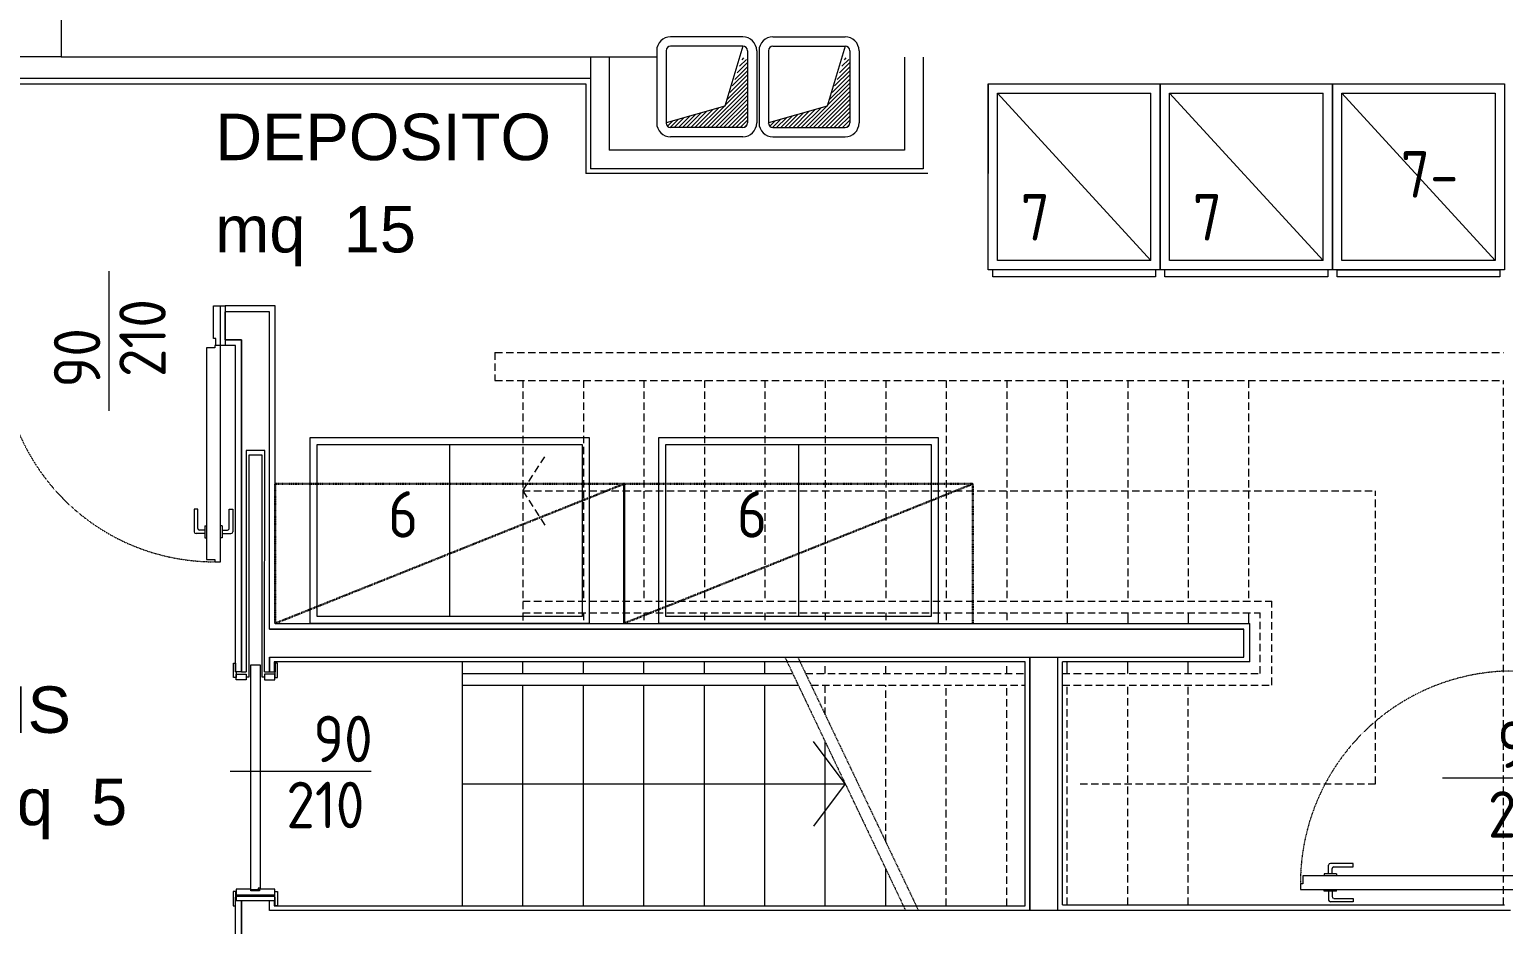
# Model space of a CAD drawing. Header units: millimetres. Extents: x 8265 to 78888, y 1905 to 34251.
# Drawn here: x 35149 to 35783, y 20396 to 20780 of the extents above; entities that cross this region are included whole.
import ezdxf
from ezdxf.enums import TextEntityAlignment as Align

# ---------------------------------------------------------------- set-up
doc = ezdxf.new("R2010")
doc.units = ezdxf.units.MM
for name, pattern in [('ASSI1', [5.5, 3, -1, 0.5, -1]), ('HIDDEN', [9.525, 6.35, -3.175]), ('HIDDEN4', [0.125, 0.025, -0.1])]:
    doc.linetypes.add(name, pattern=pattern)
for name, color, linetype, lineweight in [('420_MURATURE_001-AM_0', 4, 'Continuous', 0), ('430_TAVOLATI_001-AM_0', 3, 'Continuous', 0), ('437_RIVESTIMENTI_001-AM_0', 13, 'Continuous', 0), ('439_TESTI_SERRAMENTI_001-AM_0', 11, 'Continuous', 0), ('440_SIMBOLI_001-AM_0', 31, 'Continuous', 0), ('441_SERRAMENTI_001-AM_0', 1, 'Continuous', 0), ('443_GRIGLIE_AERAZIONE_001-AM_0', 6, 'Continuous', 0), ('448_RAMPE_SCALE_ASCENS_001-AM_0', 216, 'Continuous', 0), ('468_BAR_001-AM_0', 73, 'Continuous', 0), ('468_BAR_LAYOUT', 73, 'Continuous', 30), ('471_TESTI_POLIGONI_001-AM_0', 221, 'Continuous', 0)]:
    doc.layers.add(name, color=color, linetype=linetype, lineweight=lineweight)
doc.styles.add('AREA', font='arial.ttf', dxfattribs={"height": 30})
doc.styles.get("Standard").update_dxf_attribs({"font": 'isocp.shx'})

# ---------------------------------------------------------------- blocks, each defined once
blk = doc.blocks.new('SUP-LOC')
at = {"style": 'AREA'}
blk.add_text('mq', height=20, dxfattribs=at).set_placement((7.7, -17.39))
for tag, p in [('NAME_LOC', (7.7, 22.28)), ('AREA_AREA', (62.93, -17.39))]:
    blk.add_attdef(tag, p, '', height=20, dxfattribs=at)
blk = doc.blocks.new('Quota serramento H20')
for p in [(-15, 0), (15, 0)]:
    blk.add_attdef('000', text='', height=20, rotation=90).set_placement(p, align=Align.MIDDLE)
blk = doc.blocks.new('REP-BAR-CONGELATORE A POZZETTO 80x120')
at = {"ltscale": 10}
for points in [[(0, 120), (0, 0), (80, 0), (80, 120)], [(3, 117), (3, 3), (77, 3), (77, 117)]]:
    blk.add_lwpolyline(points, close=True, dxfattribs=at)
blk.add_lwpolyline([(77, 60), (3, 60)], dxfattribs=at)
blk = doc.blocks.new('REP-BAR-ARMADIO-FRIGOR BT 74x72')
for p, q in [((72, 74), (-8, 74)), ((-8, 74), (-4, 74))]:
    blk.add_line(p, q)
at = {"ltscale": 10}
for points in [[(-8, 74), (-8, 0), (72, 0), (72, 74)], [(-4, 70), (-4, 4), (68, 4), (68, 70)]]:
    blk.add_lwpolyline(points, close=True, dxfattribs=at)
blk.add_lwpolyline([(-4, 70), (68, 4)])
blk.add_lwpolyline([(72, 2), (75, 2), (75, 72), (72, 72)], close=True)

msp = doc.modelspace()

# ---------------------------------------------------------------- hatches: boundary and pattern name
at = {"layer": '443_GRIGLIE_AERAZIONE_001-AM_0'}
h = msp.add_hatch(dxfattribs=at)
h.set_pattern_fill('ANSI31', color=253, scale=10, angle=180, style=0)
h.set_pattern_definition([(225, (-47060.2, -15825.0694), (0.883883476, -0.883883476), [])])
h.paths.add_polyline_path([(35422.66, 20740.28, 0.414214), (35424.66, 20738.28), (35455.66, 20738.28, 0.414214), (35457.66, 20740.28), (35457.66, 20766.28, 0.414214), (35455.66, 20768.28), (35447.89, 20747.44)])
h = msp.add_hatch(dxfattribs=at)
h.set_pattern_fill('ANSI31', color=253, scale=10, angle=180, style=0)
h.set_pattern_definition([(225, (-47016.2, -15825.0694), (0.883883476, -0.883883476), [])])
h.paths.add_polyline_path([(35466.66, 20740.28, 0.414214), (35468.66, 20738.28), (35499.66, 20738.28, 0.414214), (35501.66, 20740.28), (35501.66, 20766.28, 0.414214), (35499.66, 20768.28), (35491.89, 20747.44)])

# ---------------------------------------------------------------- linework, layer by layer
at = {"layer": '420_MURATURE_001-AM_0'}
for p in [(35162.66, 21084.53), (35418.66, 20768.53), (35418.66, 20768.53)]:
    msp.add_line(p, (35162.66, 20768.53), dxfattribs=at)
at = {"layer": '430_TAVOLATI_001-AM_0'}
for p, q in [((35162.65, 20768.74), (35085.14, 20768.74)), ((35162.65, 20768.74), (35085.14, 20768.74)), ((35390.23, 20768.56), (35390.23, 20720.57)), ((35398.23, 20768.56), (35398.23, 20728.57)), ((35525.23, 20768.56), (35525.23, 20728.57)), ((35533.23, 20768.56), (35533.23, 20720.57)), ((35525.23, 20728.57), (35398.23, 20728.57)), ((35533.23, 20720.57), (35390.23, 20720.57)), ((35252.14, 20659.04), (35233.14, 20659.04)), ((35233.14, 20647.04), (35233.14, 20659.04)), ((35252.14, 20659.04), (35233.14, 20659.04)), ((35233.14, 20659.04), (35233.14, 20647.04)), ((35252.14, 20522.53), (35252.14, 20659.04)), ((35240.12, 20647.04), (35233.14, 20647.04)), ((35233.14, 20647.04), (35240.12, 20647.04)), ((35240.12, 20647.04), (35240.14, 20504.23)), ((35252.14, 20522.53), (35671.14, 20522.52)), ((35671.14, 20522.52), (35252.14, 20522.53)), ((35671.14, 20510.52), (35671.14, 20522.52)), ((35252.14, 20510.53), (35252.14, 20504.23)), ((35252.14, 20510.53), (35659.14, 20510.52)), ((35252.14, 20504.23), (35252.14, 20510.53)), ((35252.14, 20510.53), (35671.14, 20510.52)), ((35579.14, 20401.52), (35579.14, 20510.52)), ((35579.14, 20510.52), (35579.14, 20401.52)), ((35591.14, 20401.52), (35591.14, 20510.52)), ((35591.14, 20401.52), (35591.14, 20510.52)), ((35240.14, 20504.23), (35242.19, 20504.23)), ((35240.14, 20504.23), (35242.19, 20504.23)), ((35250.09, 20504.23), (35252.14, 20504.23)), ((35250.09, 20504.23), (35252.14, 20504.23)), ((35240.14, 20318.96), (35240.14, 20405.73)), ((35252.14, 20405.73), (35240.14, 20405.73)), ((35252.14, 20405.73), (35240.14, 20405.73)), ((35240.14, 20405.73), (35240.14, 20318.96)), ((35252.14, 20401.53), (35252.14, 20405.73)), ((35252.14, 20401.53), (35252.14, 20405.73)), ((35252.14, 20401.53), (35252.14, 20405.73)), ((35785.66, 20401.52), (35252.14, 20401.53))]:
    msp.add_line(p, q, dxfattribs=at)
for points in [[(35252.14, 20522.53), (35252.14, 20659.04)], [(35240.14, 20504.23), (35240.12, 20647.04)], [(35250.09, 20504.23), (35250.14, 20599.35), (35242.14, 20599.35), (35242.19, 20504.23)]]:
    msp.add_lwpolyline(points, dxfattribs=at)
at = {"layer": '437_RIVESTIMENTI_001-AM_0'}
for p, q in [((35085.14, 20759.53), (35390.23, 20759.53)), ((35085.14, 20759.53), (35390.23, 20759.53)), ((35087.64, 20757.03), (35388.23, 20757.03)), ((35087.64, 20757.03), (35388.23, 20757.03)), ((35388.23, 20757.06), (35388.23, 20718.57)), ((35561.16, 20757.06), (35561.16, 20718.57)), ((35535.23, 20718.57), (35388.23, 20718.57)), ((35254.64, 20661.54), (35233.14, 20661.54)), ((35233.14, 20661.54), (35233.14, 20659.04)), ((35233.14, 20647.04), (35233.14, 20644.54)), ((35237.64, 20644.54), (35233.14, 20644.54)), ((35254.64, 20525.03), (35673.64, 20525.03)), ((35673.64, 20508.52), (35673.64, 20525.03)), ((35254.14, 20508.53), (35254.14, 20504.23)), ((35577.14, 20508.52), (35254.14, 20508.53)), ((35577.14, 20403.52), (35577.14, 20508.52)), ((35593.13, 20404.02), (35593.14, 20508.52)), ((35673.64, 20508.52), (35593.14, 20508.52)), ((35240.14, 20504.23), (35237.64, 20504.23)), ((35237.64, 20321.46), (35237.64, 20405.73)), ((35240.14, 20405.73), (35237.64, 20405.73)), ((35254.14, 20405.73), (35254.14, 20403.53)), ((35254.14, 20403.53), (35577.14, 20403.52)), ((35593.13, 20404.02), (35783.16, 20404.02))]:
    msp.add_line(p, q, dxfattribs=at)
for points in [[(35254.64, 20525.03), (35254.64, 20661.54)], [(35237.64, 20504.23), (35237.64, 20644.54)]]:
    msp.add_lwpolyline(points, dxfattribs=at)
at = {"layer": '440_SIMBOLI_001-AM_0'}
msp.add_line((35252.14, 20504.23), (35254.14, 20504.23), dxfattribs=at)
at = {"layer": '441_SERRAMENTI_001-AM_0'}
for p, q in [((35183.07, 20676.5), (35183.07, 20616.5)), ((35221.38, 20574.16), (35219.88, 20574.16)), ((35219.88, 20574.16), (35219.88, 20564.41)), ((35221.38, 20565.91), (35221.38, 20574.16)), ((35234.89, 20574.16), (35236.39, 20574.16)), ((35234.89, 20565.91), (35234.89, 20574.16)), ((35236.39, 20574.16), (35236.39, 20564.41)), ((35224.38, 20565.16), (35222.13, 20565.16)), ((35224.38, 20567.03), (35224.38, 20561.78)), ((35224.38, 20567.03), (35225.13, 20567.03)), ((35231.88, 20567.03), (35231.13, 20567.03)), ((35231.88, 20567.03), (35231.88, 20561.78)), ((35231.88, 20565.16), (35234.13, 20565.16)), ((35224.38, 20563.66), (35220.63, 20563.66)), ((35224.38, 20561.78), (35225.13, 20561.78)), ((35231.88, 20561.78), (35231.13, 20561.78)), ((35231.88, 20563.66), (35235.63, 20563.66)), ((35235.35, 20461.48), (35295.35, 20461.48)), ((35235.85, 20461.48), (35295.85, 20461.48)), ((35816.49, 20458.53), (35756.49, 20458.53)), ((35707.53, 20417.3), (35707.53, 20421.05)), ((35718.03, 20421.8), (35708.28, 20421.8)), ((35709.03, 20417.3), (35709.03, 20419.55)), ((35709.78, 20420.3), (35718.03, 20420.3)), ((35718.03, 20420.3), (35718.03, 20421.8)), ((35710.91, 20417.3), (35705.66, 20417.3)), ((35705.66, 20417.3), (35705.66, 20416.55)), ((35710.91, 20417.3), (35710.91, 20416.55)), ((35705.66, 20409.8), (35705.66, 20410.55)), ((35710.91, 20409.8), (35705.66, 20409.8)), ((35707.53, 20409.8), (35707.53, 20406.05)), ((35709.03, 20409.8), (35709.03, 20407.55)), ((35709.78, 20406.78), (35718.03, 20406.78)), ((35710.91, 20409.8), (35710.91, 20410.55)), ((35718.03, 20406.78), (35718.03, 20405.28)), ((35718.03, 20405.28), (35708.28, 20405.28))]:
    msp.add_line(p, q, dxfattribs=at)
for points in [[(35231.14, 20644.54), (35229.14, 20644.54), (35229.14, 20647.54), (35228.14, 20647.54), (35228.14, 20661.54), (35231.14, 20661.54)], [(35250.09, 20501.85), (35249.02, 20501.85), (35249.02, 20597.4), (35243.26, 20597.4), (35243.26, 20501.85), (35242.19, 20501.85)], [(35237.86, 20501.73), (35236.69, 20501.73), (35236.69, 20507.93), (35237.64, 20507.93), (35237.64, 20504.23), (35237.86, 20504.23), (35237.86, 20501.73)], [(35247.34, 20411.18), (35247.34, 20410.38), (35244.12, 20410.38), (35244.12, 20507.18), (35248.16, 20507.18), (35248.16, 20411.18), (35247.34, 20411.18)], [(35254.49, 20501.73), (35255.64, 20501.73), (35255.64, 20507.93), (35254.64, 20507.93), (35254.64, 20504.23), (35254.49, 20504.23), (35254.49, 20501.73)], [(35236.64, 20403.53), (35237.64, 20403.53), (35237.64, 20407.23), (35237.79, 20407.23), (35237.79, 20409.73), (35236.64, 20409.73), (35236.64, 20403.53)], [(35254.44, 20410.73), (35247.94, 20410.73), (35247.94, 20409.98), (35244.11, 20409.98), (35244.11, 20410.73), (35237.84, 20410.73), (35237.84, 20408.23), (35254.44, 20408.23), (35254.44, 20410.73)], [(35255.64, 20403.53), (35254.64, 20403.53), (35254.64, 20407.23), (35254.49, 20407.23), (35254.49, 20409.73), (35255.64, 20409.73), (35255.64, 20403.53)]]:
    msp.add_lwpolyline(points, dxfattribs=at)
for points in [[(35233.14, 20644.54), (35231.14, 20644.54), (35231.14, 20661.54), (35233.14, 20661.54)], [(35225.14, 20643.54), (35225.14, 20552.53), (35228.64, 20552.53), (35228.64, 20551.53), (35231.14, 20551.53), (35231.14, 20644.54), (35228.64, 20644.54), (35228.64, 20643.54)], [(35242.19, 20500.73), (35237.91, 20500.73), (35237.91, 20503.23), (35242.19, 20503.23)], [(35250.09, 20500.73), (35254.44, 20500.73), (35254.44, 20503.23), (35250.09, 20503.23)], [(35787.41, 20416.53), (35696.41, 20416.53), (35696.41, 20413.03), (35695.41, 20413.03), (35695.41, 20410.53), (35788.41, 20410.53), (35788.41, 20413.03), (35787.41, 20413.03)], [(35254.34, 20405.73), (35237.94, 20405.73), (35237.94, 20407.73), (35254.34, 20407.73)]]:
    msp.add_lwpolyline(points, close=True, dxfattribs=at)
at = {"layer": '441_SERRAMENTI_001-AM_0', "linetype": 'HIDDEN4'}
for centre, start, end in [((35228.38, 20642.79, -252.78), 178.90693, 270.16011), ((35786.67, 20413.29, 12.44), 88.90693, 180.16011)]:
    msp.add_arc(centre, 91.26, start, end, dxfattribs=at)
at = {"layer": '441_SERRAMENTI_001-AM_0'}
for centre, start, end in [((35220.63, 20564.41, -206.83), 180, 270), ((35222.13, 20565.91, -206.83), 180, 270), ((35234.13, 20565.91, -206.83), 270, 0), ((35235.64, 20564.41, -206.83), 270, 0), ((35708.28, 20421.05, 58.39), 90, 180), ((35709.78, 20419.55, 58.39), 90, 180), ((35708.28, 20406.03, 58.39), 180, 270), ((35709.78, 20407.55, 58.39), 180, 270)]:
    msp.add_arc(centre, 0.75, start, end, dxfattribs=at)
at = {"layer": '443_GRIGLIE_AERAZIONE_001-AM_0'}
for p, q in [((35455.66, 20777.28), (35424.66, 20777.28)), ((35455.66, 20773.28), (35424.66, 20773.28)), ((35455.66, 20773.28), (35447.89, 20747.44)), ((35468.66, 20777.28), (35499.66, 20777.28)), ((35468.66, 20773.28), (35499.66, 20773.28)), ((35499.66, 20773.28), (35491.89, 20747.44)), ((35418.66, 20771.28), (35418.66, 20740.28)), ((35422.66, 20771.28), (35422.66, 20740.28)), ((35457.66, 20771.28), (35457.66, 20740.28)), ((35461.66, 20771.28), (35461.66, 20740.28)), ((35462.66, 20771.28), (35462.66, 20740.28)), ((35466.66, 20771.28), (35466.66, 20740.28)), ((35501.66, 20771.28), (35501.66, 20740.28)), ((35505.66, 20771.28), (35505.66, 20740.28)), ((35447.89, 20747.44), (35422.66, 20740.28)), ((35491.89, 20747.44), (35466.66, 20740.28)), ((35455.66, 20738.28), (35424.66, 20738.28)), ((35468.66, 20738.28), (35499.66, 20738.28)), ((35455.66, 20734.28), (35424.66, 20734.28)), ((35468.66, 20734.28), (35499.66, 20734.28))]:
    msp.add_line(p, q, dxfattribs=at)
for centre, radius, start, end in [((35424.66, 20771.28, 3.13), 6, 90, 180), ((35424.66, 20771.28, 3.13), 2, 90, 180), ((35455.66, 20771.28, 3.13), 6, 360, 90), ((35455.66, 20771.28, 3.13), 2, 360, 90), ((35468.66, 20771.28, 3.13), 6, 90, 180), ((35468.66, 20771.28, 3.13), 2, 90, 180), ((35499.66, 20771.28, 3.13), 6, 360, 90), ((35499.66, 20771.28, 3.13), 2, 360, 90), ((35424.66, 20740.28, 3.13), 6, 180, 270), ((35424.66, 20740.28, 3.13), 2, 180, 270), ((35455.66, 20740.28, 3.13), 2, 270, 360), ((35455.66, 20740.28, 3.13), 6, 270, 360), ((35468.66, 20740.28, 3.13), 6, 180, 270), ((35468.66, 20740.28, 3.13), 2, 180, 270), ((35499.66, 20740.28, 3.13), 2, 270, 360), ((35499.66, 20740.28, 3.13), 6, 270, 360)]:
    msp.add_arc(centre, radius, start, end, dxfattribs=at)
at = {"layer": '448_RAMPE_SCALE_ASCENS_001-AM_0', "linetype": 'HIDDEN', "ltscale": 0.5}
for p, q in [((35349.14, 20641.53), (35349.14, 20629.53)), ((35349.14, 20641.53), (35782.67, 20641.53)), ((35349.14, 20629.53), (35782.67, 20629.53)), ((35361.14, 20629.53), (35361.14, 20525.03)), ((35387.14, 20629.53), (35387.14, 20534.53)), ((35413.14, 20629.53), (35413.14, 20534.53)), ((35439.14, 20629.53), (35439.14, 20534.53)), ((35465.14, 20629.53), (35465.14, 20534.53)), ((35491.14, 20629.53), (35491.14, 20534.53)), ((35517.14, 20629.53), (35517.14, 20534.53)), ((35543.14, 20629.53), (35543.14, 20534.53)), ((35569.14, 20629.53), (35569.14, 20534.53)), ((35595.14, 20629.53), (35595.14, 20534.53)), ((35621.14, 20629.53), (35621.14, 20534.53)), ((35647.14, 20629.53), (35647.14, 20534.53)), ((35673.14, 20629.53), (35673.14, 20534.53)), ((35782.66, 20404.02), (35782.67, 20629.53)), ((35361.14, 20582.03), (35370.57, 20596.74)), ((35361.14, 20582.03), (35727.66, 20582.03)), ((35361.14, 20582.03), (35370.57, 20567.31)), ((35727.66, 20456.02), (35727.66, 20582.03)), ((35361.14, 20534.53), (35683.14, 20534.53)), ((35683.14, 20498.53), (35683.14, 20534.53)), ((35361.14, 20529.53), (35678.14, 20529.53)), ((35387.14, 20529.53), (35387.14, 20525.03)), ((35413.14, 20529.53), (35413.14, 20525.03)), ((35439.14, 20529.53), (35439.14, 20525.03)), ((35465.14, 20529.53), (35465.14, 20525.03)), ((35491.14, 20529.53), (35491.14, 20525.03)), ((35517.14, 20529.53), (35517.14, 20525.03)), ((35543.14, 20529.53), (35543.14, 20525.03)), ((35569.14, 20529.53), (35569.14, 20525.03)), ((35678.14, 20503.53), (35678.14, 20529.53)), ((35491.14, 20503.53), (35491.14, 20508.52)), ((35517.14, 20503.53), (35517.14, 20508.52)), ((35543.14, 20503.53), (35543.14, 20508.52)), ((35569.14, 20503.53), (35569.14, 20508.52)), ((35482.65, 20503.53), (35577.14, 20503.53)), ((35593.14, 20503.53), (35678.14, 20503.53)), ((35485.03, 20498.53), (35577.14, 20498.53)), ((35491.14, 20485.69), (35491.14, 20498.53)), ((35517.14, 20431.09), (35517.14, 20498.53)), ((35543.14, 20403.52), (35543.14, 20498.53)), ((35569.14, 20403.52), (35569.14, 20498.53)), ((35593.14, 20498.53), (35683.14, 20498.53)), ((35595.14, 20404.02), (35595.14, 20498.53)), ((35621.14, 20404.02), (35621.14, 20498.53)), ((35647.14, 20404.02), (35647.14, 20498.53)), ((35600.68, 20456.02), (35727.66, 20456.02))]:
    msp.add_line(p, q, dxfattribs=at)
at = {"layer": '448_RAMPE_SCALE_ASCENS_001-AM_0', "ltscale": 0.2}
for p, q in [((35595.14, 20529.53), (35595.14, 20525.03)), ((35621.14, 20529.53), (35621.14, 20525.03)), ((35647.14, 20529.53), (35647.14, 20525.03)), ((35673.14, 20529.53), (35673.14, 20525.03)), ((35335.14, 20403.53), (35335.14, 20508.53)), ((35361.14, 20503.53), (35361.14, 20508.52)), ((35387.14, 20503.53), (35387.14, 20508.52)), ((35413.14, 20503.53), (35413.14, 20508.52)), ((35439.14, 20503.53), (35439.14, 20508.52)), ((35465.14, 20503.53), (35465.14, 20508.52)), ((35595.14, 20503.53), (35595.14, 20508.52)), ((35621.14, 20503.53), (35621.14, 20508.52)), ((35647.14, 20503.53), (35647.14, 20508.52)), ((35335.14, 20503.53), (35477.11, 20503.53)), ((35335.14, 20498.53), (35479.49, 20498.53)), ((35361.14, 20403.53), (35361.14, 20498.53)), ((35387.14, 20403.52), (35387.14, 20498.53)), ((35413.14, 20403.52), (35413.14, 20498.53)), ((35439.14, 20403.52), (35439.14, 20498.53)), ((35465.14, 20403.52), (35465.14, 20498.53)), ((35499.73, 20456.02), (35486.09, 20474.29)), ((35491.14, 20403.52), (35491.14, 20474.06)), ((35335.14, 20456.03), (35499.73, 20456.02)), ((35499.73, 20456.02), (35486.09, 20437.76)), ((35517.14, 20403.52), (35517.14, 20419.46))]:
    msp.add_line(p, q, dxfattribs=at)
at = {"layer": '448_RAMPE_SCALE_ASCENS_001-AM_0', "linetype": 'ASSI1', "ltscale": 0.1}
for p, q in [((35473.78, 20510.52), (35525.68, 20401.52)), ((35479.31, 20510.52), (35531.22, 20401.52))]:
    msp.add_line(p, q, dxfattribs=at)
at = {"layer": '468_BAR_001-AM_0'}
for p, q in [((35631.16, 20681.03), (35631.16, 20753.03)), ((35705.16, 20681.03), (35705.16, 20753.03))]:
    msp.add_line(p, q, dxfattribs=at)
for points in [[(35635.16, 20677.03), (35561.16, 20677.03), (35561.16, 20757.03), (35635.16, 20757.03)], [(35709.16, 20677.03), (35635.16, 20677.03), (35635.16, 20757.03), (35709.16, 20757.03)]]:
    msp.add_lwpolyline(points, close=True, dxfattribs=at)
for points in [[(35565.16, 20753.03), (35631.16, 20681.03)], [(35631.16, 20681.03), (35565.16, 20681.03), (35565.16, 20753.03), (35631.16, 20753.03)], [(35639.16, 20753.03), (35705.16, 20681.03)], [(35705.16, 20681.03), (35639.16, 20681.03), (35639.16, 20753.03), (35705.16, 20753.03)], [(35633.16, 20674.03), (35563.16, 20674.03), (35563.16, 20677.03)], [(35633.16, 20677.03), (35633.16, 20674.03)], [(35707.16, 20674.03), (35637.16, 20674.03), (35637.16, 20677.03)], [(35707.16, 20677.03), (35707.16, 20674.03)]]:
    msp.add_lwpolyline(points, dxfattribs=at)
at = {"layer": '468_BAR_LAYOUT', "linetype": 'HIDDEN4'}
for points in [[(35254.64, 20525.03), (35254.64, 20585.03), (35404.64, 20585.03), (35254.64, 20525.03)], [(35404.64, 20585.03), (35404.64, 20525.03)], [(35404.64, 20525.03), (35404.64, 20585.03), (35554.64, 20585.03), (35404.64, 20525.03)], [(35554.64, 20585.03), (35554.64, 20525.03)]]:
    msp.add_lwpolyline(points, dxfattribs=at)

# ---------------------------------------------------------------- block references
at = {"layer": '439_TESTI_SERRAMENTI_001-AM_0', "color": 1, "ltscale": 100}
ref = msp.add_blockref('Quota serramento H20', (35792.81, 20457.88), dxfattribs=dict(at, rotation=270))
ref.add_attrib('000', '90', dxfattribs={"layer": '0', "ltscale": 100, "height": 20}).set_placement((35792.81, 20472.88), align=Align.MIDDLE)
ref.add_attrib('000', '210', dxfattribs={"layer": '0', "ltscale": 100, "height": 20}).set_placement((35792.81, 20442.88), align=Align.MIDDLE)
at = {"layer": '468_BAR_001-AM_0', "xscale": -1, "rotation": 90}
msp.add_blockref('REP-BAR-ARMADIO-FRIGOR BT 74x72', (35783.16, 20749.03), dxfattribs=at)
at = {"layer": '468_BAR_001-AM_0', "linetype": 'Continuous', "xscale": -1, "rotation": 269.9993449421699}
for p in [(35269.64, 20525.03), (35419.64, 20525.02)]:
    msp.add_blockref('REP-BAR-CONGELATORE A POZZETTO 80x120', p, dxfattribs=at)
at = {"layer": '471_TESTI_POLIGONI_001-AM_0'}
for p, values in [((35221.16, 20701.96), {'NAME_LOC': 'DEPOSITO', 'AREA_AREA': '15'}), ((35112.57, 20455.65), {'NAME_LOC': 'DIS', 'AREA_AREA': '5'})]:
    msp.add_blockref('SUP-LOC', p, dxfattribs=at).add_auto_attribs(values)

# ---------------------------------------------------------------- texts
at = {"layer": '439_TESTI_SERRAMENTI_001-AM_0'}
for tag, text, p in [('210', '210', (35197.61, 20647.74, -260.87)), ('90', '000', (35169.47, 20639.25, -260.87))]:
    msp.add_attdef(tag, text=text, height=20, rotation=90, dxfattribs=at).set_placement(p, align=Align.MIDDLE)
for tag, text, p in [('90', '000', (35283.8, 20475.33, -263.06)), ('210', '210', (35276.23, 20446.94, -263.06))]:
    msp.add_attdef(tag, text=text, height=20, dxfattribs=at).set_placement(p, align=Align.MIDDLE)
at = {"layer": '468_BAR_001-AM_0'}
for s, rotation, p in [('7-', 359.9998, (35738.56, 20708.14, 1.23)), ('7', 0.0002, (35575.13, 20689.68, -4.99)), ('7', 0.0002, (35649.13, 20689.68, -4.99))]:
    msp.add_text(s, height=20, rotation=rotation, dxfattribs=at).set_placement(p)
at = {"layer": '468_BAR_001-AM_0', "linetype": 'Continuous'}
for p in [(35303.15, 20561.9, -17.08), (35453.15, 20561.89, -17.08)]:
    msp.add_text('6', height=20, rotation=359.99984, dxfattribs=at).set_placement(p)

doc.saveas('drawing.dxf')
